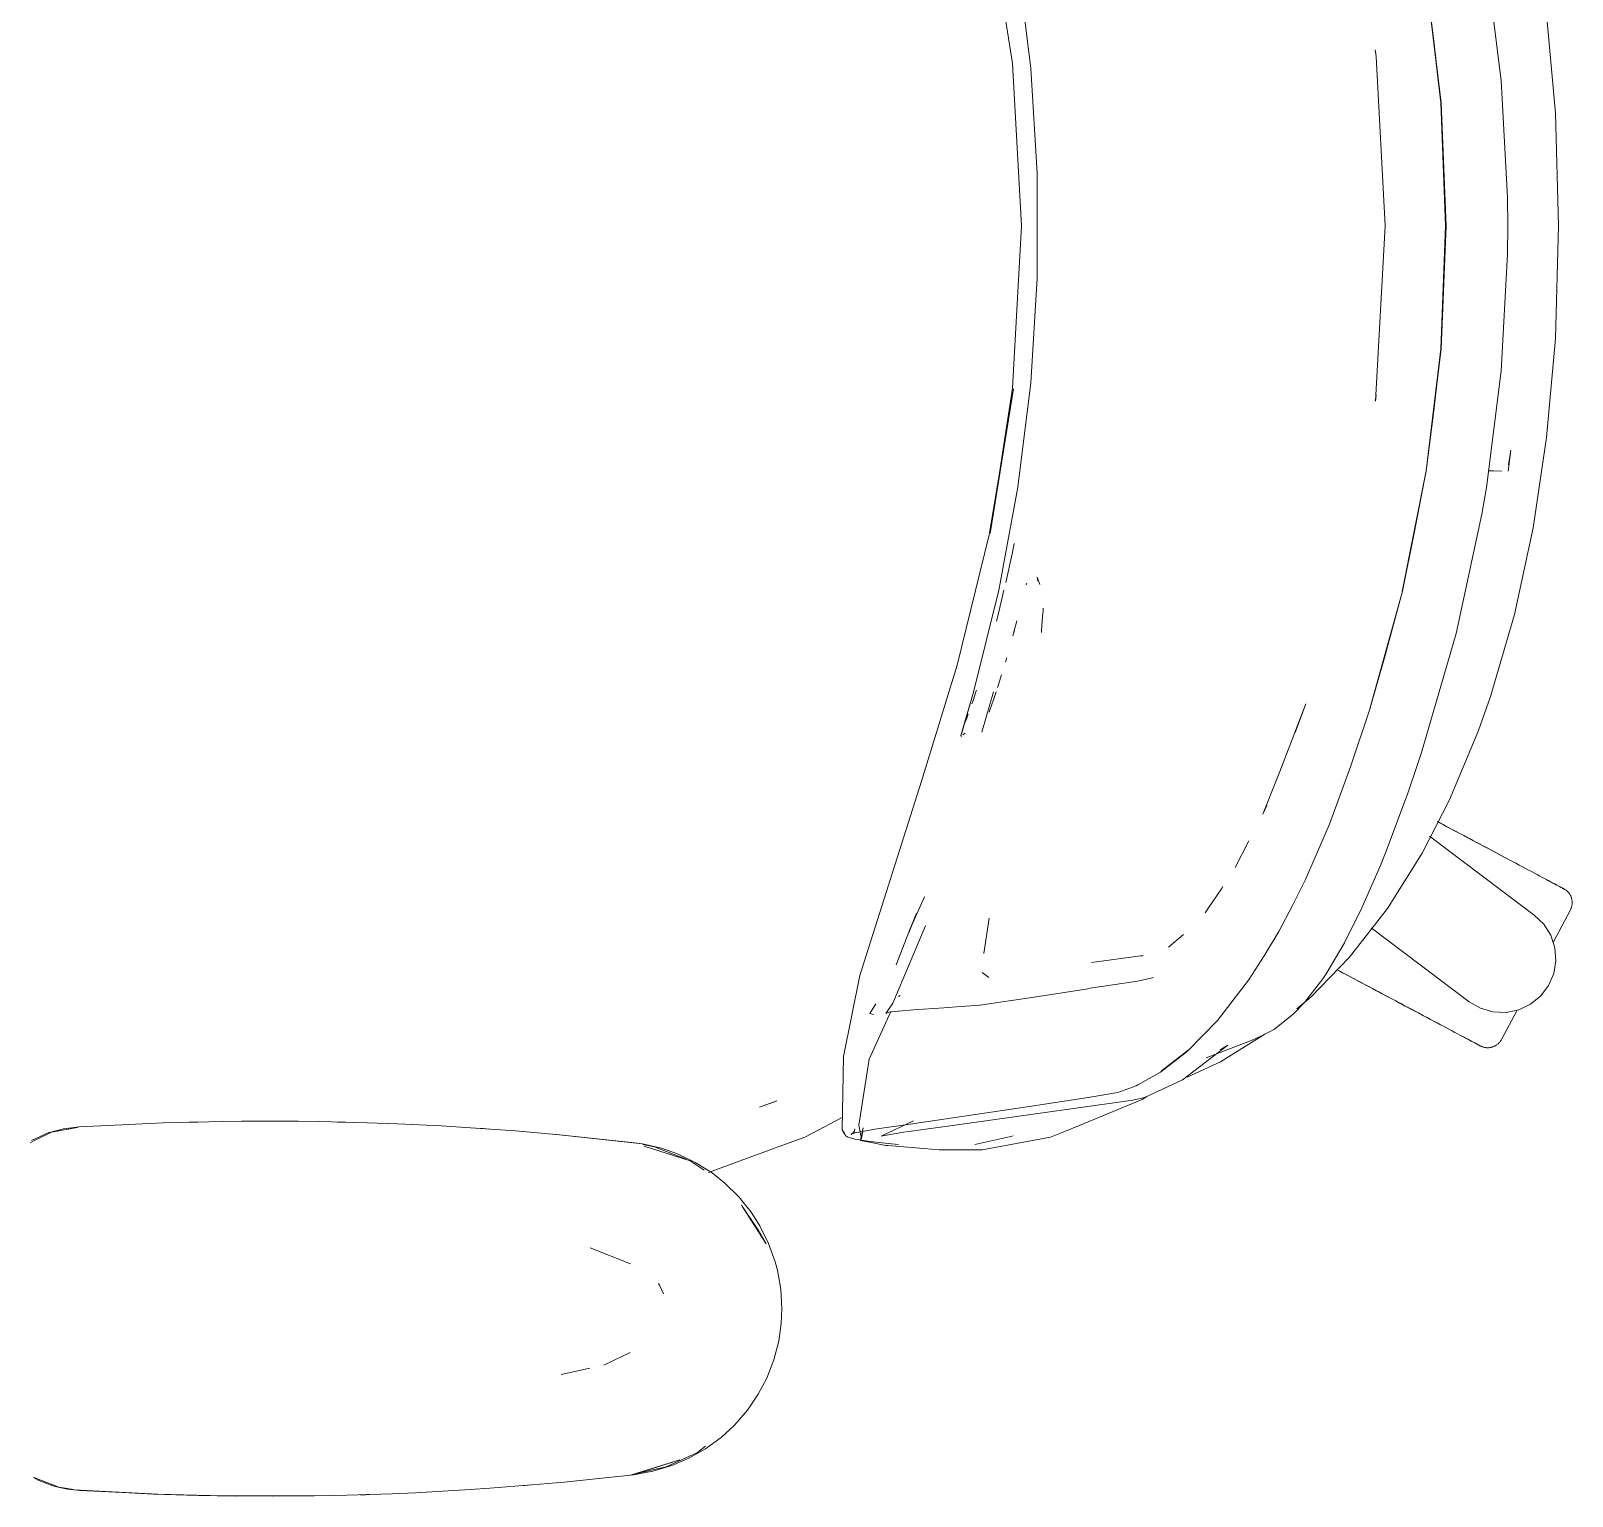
# Model space of a CAD drawing. Header units: millimetres. Extents: x 79795 to 317870, y -36033 to 97293.
# Drawn here: x 172104.3 to 172502.8, y 18211.2 to 18590.1 of the extents above; entities that cross this region are included whole.
import ezdxf

# ---------------------------------------------------------------- set-up
doc = ezdxf.new("R2010")
doc.units = ezdxf.units.MM
doc.header["$MEASUREMENT"] = 0
doc.layers.add('G-IMPT', color=8, linetype='CONTINUOUS', lineweight=9)
doc.layers.add('I-FURN', color=8, linetype='CONTINUOUS', lineweight=9)

msp = doc.modelspace()

# ---------------------------------------------------------------- linework, layer by layer
at = {"layer": 'G-IMPT'}
for p, q in [((172352.09, 18619.59), (172358.09, 18581.68)), ((172359.48, 18607.24), (172362.78, 18580.32)), ((172484.4, 18577.21), (172480.58, 18607.38)), ((172468.87, 18571.51), (172465.05, 18603.1)), ((172468.84, 18571.47), (172465.05, 18603.02)), ((172465.05, 18603.02), (172466.99, 18587.54)), ((172496.14, 18594.4), (172498.4, 18568.83)), ((172468.84, 18571.47), (172466.99, 18587.54)), ((172451.83, 18584.97), (172451.88, 18584.72)), ((172452.11, 18583.42), (172451.85, 18585.2)), ((172452.11, 18583.42), (172451.88, 18584.72)), ((172454.44, 18539.69), (172452.11, 18583.42)), ((172454.38, 18539.69), (172452.11, 18583.42)), ((172358.09, 18581.68), (172360.44, 18539.69)), ((172364.43, 18553.25), (172362.78, 18580.32)), ((172486.01, 18547), (172484.4, 18577.21)), ((172469.51, 18556.57), (172468.84, 18571.47)), ((172468.84, 18571.47), (172469.98, 18539.69)), ((172468.87, 18571.51), (172470.21, 18539.69)), ((172498.4, 18568.83), (172499.25, 18539.69)), ((172469.51, 18556.57), (172469.98, 18539.69)), ((172364.43, 18553.25), (172364.43, 18526.13)), ((172486.01, 18547), (172486.11, 18539.69)), ((172358.09, 18497.7), (172360.44, 18539.69)), ((172454.38, 18539.69), (172451.88, 18494.35)), ((172468.84, 18507.91), (172469.98, 18539.69)), ((172470.21, 18539.69), (172468.87, 18507.87)), ((172469.51, 18522.81), (172469.98, 18539.69)), ((172486.01, 18532.38), (172486.11, 18539.69)), ((172499.25, 18539.69), (172498.4, 18510.55)), ((172486.01, 18532.38), (172484.4, 18502.18)), ((172364.43, 18526.13), (172362.78, 18499.06)), ((172468.84, 18507.91), (172469.51, 18522.81)), ((172468.84, 18507.91), (172465.05, 18476.36)), ((172468.87, 18507.87), (172465.05, 18476.28)), ((172466.99, 18491.84), (172468.84, 18507.91)), ((172498.4, 18510.55), (172496.14, 18484.98)), ((172484.4, 18502.18), (172480.58, 18472.01)), ((172352.09, 18459.79), (172358.35, 18497.53)), ((172358.09, 18497.7), (172352.35, 18460.17)), ((172358.35, 18497.53), (172352.35, 18460.17)), ((172359.48, 18472.14), (172362.78, 18499.06)), ((172451.88, 18494.35), (172452.11, 18495.96)), ((172452.11, 18495.96), (172451.88, 18494.66)), ((172451.83, 18494.41), (172451.88, 18494.66)), ((172466.99, 18491.84), (172465.05, 18476.36)), ((172496.14, 18484.98), (172492.64, 18461.56)), ((172486.23, 18476.28), (172486.88, 18481.69)), ((172486.31, 18477.92), (172486.88, 18481.69)), ((172465.05, 18476.36), (172458.84, 18445.12)), ((172458.84, 18445.12), (172465.05, 18476.28)), ((172465.05, 18476.36), (172461.95, 18460.25)), ((172481.14, 18476.36), (172482.38, 18476.32)), ((172484.47, 18476.24), (172482.38, 18476.32)), ((172484.47, 18476.24), (172484.36, 18476.25)), ((172354.55, 18445.47), (172359.48, 18472.14)), ((172480.58, 18472.01), (172479.4, 18465.09)), ((172479.4, 18465.09), (172472.73, 18434.3)), ((172343.78, 18426.11), (172352.09, 18459.79)), ((172458.88, 18445.23), (172461.95, 18460.25)), ((172487.83, 18439.2), (172492.64, 18461.56)), ((172358.5, 18457.52), (172358.03, 18454.88)), ((172358.03, 18454.88), (172356.33, 18447.46)), ((172364.44, 18448.88), (172365.13, 18446.93)), ((172364.44, 18448.88), (172364.66, 18447.83)), ((172354.55, 18445.47), (172348.01, 18419.15)), ((172355.87, 18445.49), (172354.32, 18438.74)), ((172361.77, 18447.28), (172361.64, 18446.87)), ((172458.88, 18445.23), (172450.45, 18414.82)), ((172458.88, 18445.23), (172450.49, 18414.73)), ((172454.22, 18427.99), (172458.88, 18445.23)), ((172365.87, 18438.72), (172365.97, 18440.09)), ((172365.98, 18440.79), (172365.97, 18440.09)), ((172354.32, 18438.74), (172353.98, 18437.45)), ((172358.18, 18433.66), (172359.17, 18437.52)), ((172365.87, 18438.72), (172365.6, 18435.01)), ((172481.66, 18417.95), (172487.83, 18439.2)), ((172358.18, 18433.66), (172358.57, 18435.18)), ((172365.6, 18435.01), (172365.56, 18434.53)), ((172463.79, 18403.47), (172472.73, 18434.3)), ((172356.27, 18426.87), (172356.6, 18427.98)), ((172454.22, 18427.99), (172450.45, 18414.82)), ((172343.78, 18426.11), (172334.59, 18396.13)), ((172354.49, 18421.08), (172355.27, 18423.57)), ((172348.63, 18419.16), (172348.78, 18419.61)), ((172354.24, 18420.3), (172354.49, 18421.08)), ((172348.01, 18419.15), (172344.74, 18407.93)), ((172348.01, 18419.15), (172344.89, 18408.33)), ((172348.01, 18419.15), (172344.94, 18408.62)), ((172347.61, 18416.13), (172347.9, 18416.93)), ((172348.63, 18419.16), (172347.9, 18416.93)), ((172353.2, 18419.16), (172350.16, 18408.73)), ((172352.07, 18413.98), (172352.84, 18416.14)), ((172353.09, 18416.86), (172352.84, 18416.14)), ((172353.09, 18416.86), (172353.86, 18419.16)), ((172433.9, 18416.07), (172427.18, 18398.63)), ((172433.9, 18416.07), (172431.17, 18408.64)), ((172478.58, 18409.22), (172481.66, 18417.95)), ((172346.28, 18412.41), (172345.88, 18411.34)), ((172346.63, 18413.38), (172346.28, 18412.41)), ((172445.49, 18399.82), (172450.49, 18414.73)), ((172344.74, 18407.93), (172344.87, 18407.69)), ((172344.94, 18408.62), (172344.89, 18408.33)), ((172345.83, 18408.47), (172345.21, 18408.09)), ((172345.83, 18408.47), (172345.62, 18408.32)), ((172478.58, 18409.22), (172471.06, 18391.25)), ((172445.49, 18399.82), (172440.03, 18384.94)), ((172460.26, 18393.04), (172462.6, 18399.86)), ((172463.79, 18403.47), (172462.6, 18399.86)), ((172334.59, 18396.13), (172318.6, 18345.89)), ((172426.52, 18396.9), (172422.79, 18387.57)), ((172427.18, 18398.63), (172426.52, 18396.9)), ((172460.26, 18393.04), (172454.65, 18377.97)), ((172422.79, 18387.57), (172423.79, 18389.82)), ((172471.06, 18391.25), (172463.97, 18377.47)), ((172440.03, 18384.94), (172433.85, 18370.71)), ((172415.62, 18373.74), (172419.16, 18380.71)), ((172453.18, 18374.29), (172454.65, 18377.97)), ((172463.97, 18377.47), (172455, 18363.17)), ((172448.4, 18363.33), (172453.18, 18374.29)), ((172408.6, 18363.13), (172412.09, 18368.26)), ((172412.09, 18368.26), (172412.49, 18368.84)), ((172430.46, 18363.99), (172433.85, 18370.71)), ((172332.31, 18359.45), (172335.35, 18366.17)), ((172430.46, 18363.99), (172426.89, 18357.2)), ((172331.28, 18356.87), (172333.3, 18361.99)), ((172331.28, 18357.08), (172333.3, 18361.97)), ((172333.3, 18361.97), (172331.28, 18356.87)), ((172350.64, 18351.54), (172352.03, 18360.71)), ((172408.6, 18363.13), (172407.85, 18362.03)), ((172444.18, 18354.88), (172448.18, 18362.89)), ((172455, 18363.17), (172445.19, 18350.57)), ((172448.4, 18363.33), (172448.18, 18362.89)), ((172327.14, 18338.73), (172335.58, 18358.71)), ((172331.28, 18357.08), (172328.03, 18348.61)), ((172402.32, 18356.5), (172398.42, 18353.16)), ((172423.12, 18350.97), (172426.89, 18357.2)), ((172350.64, 18351.54), (172350.68, 18351.89)), ((172443.88, 18354.28), (172439.14, 18346.28)), ((172444.18, 18354.88), (172443.88, 18354.28)), ((172378.47, 18349.22), (172391.83, 18351)), ((172391.83, 18351), (172391.35, 18350.85)), ((172423.12, 18350.97), (172419.24, 18344.87)), ((172435.24, 18340.28), (172445.19, 18350.57)), ((172314.41, 18324.93), (172318.6, 18345.89)), ((172350.28, 18346.6), (172351.92, 18345.32)), ((172378.17, 18342.54), (172389.89, 18344.34)), ((172389.89, 18344.34), (172390.36, 18344.41)), ((172392.34, 18344.84), (172390.36, 18344.41)), ((172394.51, 18345.3), (172392.34, 18344.84)), ((172411.05, 18334.18), (172419.07, 18344.61)), ((172419.24, 18344.87), (172419.07, 18344.61)), ((172433.56, 18338.86), (172438.28, 18344.99)), ((172438.28, 18344.99), (172439.14, 18346.28)), ((172328.6, 18340.45), (172329.03, 18340.72)), ((172363.69, 18340.25), (172349.62, 18338.22)), ((172363.69, 18340.25), (172377.05, 18342.36)), ((172377.05, 18342.36), (172377.56, 18342.44)), ((172378.17, 18342.54), (172377.56, 18342.44)), ((172435.24, 18340.28), (172431.56, 18337.28)), ((172321.04, 18324.23), (172326.65, 18336.58)), ((172321.18, 18336.06), (172322.77, 18338.52)), ((172321.18, 18336.06), (172321.24, 18336.04)), ((172322.77, 18338.52), (172321.24, 18336.04)), ((172321.24, 18336.04), (172322.73, 18338.51)), ((172322.12, 18335.76), (172321.24, 18336.04)), ((172325.38, 18336.06), (172327.14, 18338.73)), ((172326.11, 18336.35), (172325.38, 18336.06)), ((172326.11, 18336.35), (172326.12, 18336.36)), ((172328.5, 18336.65), (172326.12, 18336.36)), ((172328.5, 18336.65), (172328.58, 18336.66)), ((172332.46, 18336.95), (172328.58, 18336.66)), ((172340.31, 18337.52), (172332.46, 18336.95)), ((172341.3, 18337.59), (172340.31, 18337.52)), ((172349.54, 18338.21), (172341.3, 18337.59)), ((172349.54, 18338.21), (172349.62, 18338.22)), ((172425.81, 18331.97), (172430.67, 18335.83)), ((172430.67, 18335.83), (172433.56, 18338.86)), ((172411.05, 18334.18), (172403.32, 18326.28)), ((172425.81, 18331.97), (172424.67, 18331.36)), ((172413.75, 18327.83), (172402.05, 18318.89)), ((172408.1, 18324.6), (172420, 18329.11)), ((172413.75, 18327.83), (172411.72, 18326.67)), ((172411.87, 18323.54), (172423.31, 18330.66)), ((172422.23, 18330.18), (172420, 18329.11)), ((172424.67, 18331.36), (172422.23, 18330.18)), ((172314.41, 18324.93), (172314.02, 18305.95)), ((172321.04, 18324.23), (172318.32, 18307.19)), ((172396.35, 18320.86), (172403.32, 18326.28)), ((172403.52, 18326.58), (172396.58, 18321.18)), ((172403.52, 18326.58), (172399.95, 18323.77)), ((172396.35, 18320.86), (172390.52, 18317.57)), ((172396.58, 18321.18), (172399.95, 18323.77)), ((172403.24, 18319.56), (172411.87, 18323.54)), ((172385.3, 18315.6), (172390.09, 18317.35)), ((172390.52, 18317.57), (172390.09, 18317.35)), ((172395.53, 18315.85), (172402.05, 18318.89)), ((172297.15, 18313.47), (172292.69, 18311.84)), ((172292.69, 18311.84), (172296.57, 18313.22)), ((172297.15, 18313.47), (172296.57, 18313.22)), ((172330.99, 18307.35), (172361.87, 18311.91)), ((172341.95, 18306.96), (172389.17, 18313.64)), ((172361.87, 18311.91), (172377.63, 18314.3)), ((172391.61, 18313.8), (172375.15, 18307)), ((172385.3, 18315.6), (172377.63, 18314.3)), ((172389.17, 18313.64), (172392.16, 18314.29)), ((172392.78, 18314.57), (172391.61, 18313.8)), ((172395.53, 18315.85), (172392.16, 18314.29)), ((172154.23, 18308.12), (172138.56, 18307.74)), ((172142.61, 18307.83), (172145.29, 18307.95)), ((172147.5, 18307.95), (172145.29, 18307.95)), ((172154.23, 18308.12), (172158.74, 18308.17)), ((172158.74, 18308.17), (172173.46, 18308.17)), ((172178.93, 18308.1), (172173.46, 18308.17)), ((172178.93, 18308.1), (172191.23, 18307.8)), ((172185.7, 18307.96), (172183.62, 18307.96)), ((172187.36, 18307.88), (172185.7, 18307.96)), ((172314.09, 18309.14), (172306.19, 18304.99)), ((172324.11, 18304.33), (172332.51, 18308.32)), ((172104.5, 18303.17), (172108.83, 18305.16)), ((172105.41, 18303.25), (172109.67, 18305.35)), ((172112.78, 18306.22), (172108.83, 18305.16)), ((172109.67, 18305.35), (172116.37, 18306.6)), ((172116.79, 18306.72), (172112.78, 18306.22)), ((172122.46, 18307.01), (172116.79, 18306.72)), ((172122.46, 18307.01), (172135.02, 18307.62)), ((172138.56, 18307.74), (172135.02, 18307.62)), ((172199.11, 18307.51), (172191.23, 18307.8)), ((172199.11, 18307.51), (172210.42, 18306.97)), ((172219.29, 18306.41), (172210.42, 18306.97)), ((172219.29, 18306.41), (172229.58, 18305.68)), ((172221.33, 18306.27), (172219.43, 18306.36)), ((172221.33, 18306.27), (172222.75, 18306.14)), ((172240.97, 18304.69), (172229.58, 18305.68)), ((172262.41, 18302.34), (172239.46, 18304.8)), ((172239.46, 18304.8), (172259.59, 18302.67)), ((172262.41, 18302.34), (172240.97, 18304.69)), ((172298.46, 18301.88), (172304.43, 18304.07)), ((172306.19, 18304.99), (172304.43, 18304.07)), ((172314.02, 18305.95), (172314.63, 18304.91)), ((172314.5, 18305.54), (172314.63, 18304.91)), ((172314.5, 18305.54), (172314.61, 18304.99)), ((172314.63, 18304.91), (172314.61, 18304.99)), ((172315, 18304.42), (172314.63, 18304.91)), ((172315.54, 18304.1), (172315, 18304.42)), ((172315.54, 18304.1), (172317.41, 18303.55)), ((172317.49, 18305.3), (172316.39, 18304.74)), ((172316.9, 18305.14), (172316.39, 18304.74)), ((172316.87, 18305.13), (172323.14, 18306.24)), ((172317.49, 18305.3), (172316.87, 18305.13)), ((172316.9, 18305.14), (172317.22, 18305.68)), ((172317.29, 18306.18), (172317.22, 18305.68)), ((172319.01, 18303.61), (172318.32, 18307.19)), ((172319.5, 18306.47), (172318.77, 18303.2)), ((172319.5, 18306.47), (172319.01, 18303.61)), ((172323.14, 18306.24), (172330.99, 18307.35)), ((172324.11, 18304.33), (172324.97, 18304.48)), ((172329.99, 18305.31), (172324.97, 18304.48)), ((172329.99, 18305.31), (172331.29, 18305.52)), ((172341.95, 18306.96), (172331.29, 18305.52)), ((172348.37, 18302.19), (172357.68, 18304.23)), ((172350.23, 18300.78), (172367.93, 18304.02)), ((172357.68, 18304.23), (172358.25, 18304.39)), ((172367.93, 18304.02), (172371.79, 18305.61)), ((172375.15, 18307), (172371.79, 18305.61)), ((172105.41, 18303.25), (172104.14, 18302.62)), ((172262.41, 18302.34), (172259.59, 18302.67)), ((172262.41, 18302.34), (172267.37, 18301.19)), ((172262.49, 18302.13), (172265.54, 18301.55)), ((172274.76, 18297.94), (172262.91, 18301.76)), ((172272.06, 18298.84), (172262.91, 18301.76)), ((172265.54, 18301.55), (172273.72, 18298.35)), ((172271.5, 18299.74), (172267.37, 18301.19)), ((172279.52, 18294.94), (172298.46, 18301.88)), ((172320.68, 18303.01), (172317.41, 18303.55)), ((172321.1, 18302.75), (172318.77, 18303.2)), ((172320.68, 18303.01), (172321.3, 18302.93)), ((172325.35, 18301.94), (172321.1, 18302.75)), ((172321.3, 18302.93), (172325.98, 18302.42)), ((172325.82, 18301.9), (172325.35, 18301.94)), ((172325.82, 18301.9), (172335.14, 18301.09)), ((172325.98, 18302.42), (172328.58, 18302.2)), ((172335.14, 18301.09), (172339.1, 18300.75)), ((172343.27, 18300.75), (172339.1, 18300.75)), ((172350.23, 18300.78), (172343.27, 18300.75)), ((172276.09, 18297.55), (172271.5, 18299.74)), ((172274.76, 18297.94), (172272.06, 18298.84)), ((172274.76, 18297.94), (172278.34, 18295.52)), ((172276.09, 18297.55), (172280.41, 18294.82)), ((172283.72, 18292.19), (172280.41, 18294.82)), ((172287.32, 18288.65), (172283.72, 18292.19)), ((172287.32, 18288.65), (172290.51, 18284.67)), ((172294.37, 18276.52), (172288.05, 18286.47)), ((172292.21, 18280.19), (172288.05, 18286.47)), ((172292.78, 18281.12), (172290.51, 18284.67)), ((172294.37, 18276.52), (172292.21, 18280.19)), ((172295.02, 18276.61), (172292.78, 18281.12)), ((172295.02, 18276.61), (172296.73, 18271.84)), ((172248.89, 18275.44), (172259.32, 18271.3)), ((172297.3, 18269.71), (172296.73, 18271.84)), ((172298.17, 18264.76), (172297.3, 18269.71)), ((172266.84, 18265.77), (172266.54, 18266.22)), ((172267.86, 18263.55), (172266.84, 18265.77)), ((172298.47, 18259.72), (172298.17, 18264.76)), ((172298.47, 18259.72), (172298.3, 18255.87)), ((172297.65, 18251.36), (172298.3, 18255.87)), ((172259.22, 18248.35), (172252.44, 18245.08)), ((172297.65, 18251.36), (172296.39, 18246.5)), ((172241.39, 18242.74), (172248.83, 18244.31)), ((172294.56, 18241.78), (172296.39, 18246.5)), ((172292.37, 18237.62), (172294.56, 18241.78)), ((172292.37, 18237.62), (172289.54, 18233.45)), ((172289.54, 18233.45), (172286.21, 18229.62)), ((172282.78, 18226.45), (172286.21, 18229.62)), ((172282.78, 18226.45), (172278.69, 18223.46)), ((172259.59, 18216.77), (172272.06, 18220.6)), ((172272.06, 18220.6), (172262.91, 18217.69)), ((172268.56, 18218.82), (172276.63, 18222.55)), ((172274.25, 18220.94), (172270.01, 18219.13)), ((172274.25, 18220.94), (172278.69, 18223.46)), ((172278.74, 18224.15), (172276.63, 18222.55)), ((172242.18, 18214.87), (172260.11, 18216.77)), ((172259.59, 18216.77), (172262.91, 18217.69)), ((172260.11, 18216.77), (172265.15, 18217.67)), ((172268.56, 18218.82), (172260.16, 18216.9)), ((172270.01, 18219.13), (172265.15, 18217.67)), ((172106.38, 18215.29), (172104.99, 18216.08)), ((172105.35, 18215.96), (172105.19, 18216.08)), ((172111.55, 18213.55), (172105.35, 18215.96)), ((172106.38, 18215.29), (172110.02, 18213.9)), ((172111.37, 18213.53), (172110.02, 18213.9)), ((172111.37, 18213.53), (172113.76, 18213.09)), ((172111.55, 18213.55), (172115.39, 18212.97)), ((172115.41, 18212.84), (172113.76, 18213.09)), ((172135.98, 18211.79), (172115.41, 18212.84)), ((172137.19, 18211.75), (172115.41, 18212.84)), ((172115.41, 18212.84), (172117.02, 18212.72)), ((172137.19, 18211.75), (172117.02, 18212.72)), ((172217.91, 18212.95), (172203.77, 18212.14)), ((172222.99, 18213.27), (172217.91, 18212.95)), ((172222.99, 18213.27), (172238.05, 18214.52)), ((172231.18, 18213.92), (172232.85, 18214.09)), ((172238.05, 18214.52), (172242.18, 18214.87)), ((172157.38, 18211.28), (172135.98, 18211.79)), ((172147.55, 18211.44), (172135.98, 18211.79)), ((172135.98, 18211.79), (172137.19, 18211.75)), ((172157.38, 18211.28), (172137.19, 18211.75)), ((172177.57, 18211.33), (172147.55, 18211.44)), ((172157.38, 18211.28), (172147.55, 18211.44)), ((172147.55, 18211.44), (172166.77, 18211.24)), ((172155.34, 18211.3), (172153.43, 18211.37)), ((172157.38, 18211.32), (172155.34, 18211.3)), ((172177.57, 18211.33), (172157.38, 18211.28)), ((172177.57, 18211.33), (172166.77, 18211.24)), ((172177.57, 18211.33), (172185.98, 18211.49)), ((172197.74, 18211.88), (172185.98, 18211.49)), ((172190.92, 18211.63), (172189.42, 18211.62)), ((172192.86, 18211.74), (172191.12, 18211.64)), ((172197.74, 18211.88), (172203.77, 18212.14))]:
    msp.add_line(p, q, dxfattribs=at)
at = {"layer": 'I-FURN'}
for p, q in [((172468.79, 18385.18), (172467.83, 18385.69)), ((172468.27, 18385.46), (172469.24, 18384.94)), ((172469.77, 18384.66), (172468.79, 18385.18)), ((172469.24, 18384.94), (172470.22, 18384.42)), ((172470.75, 18384.14), (172469.77, 18384.66)), ((172470.22, 18384.42), (172471.2, 18383.9)), ((172471.74, 18383.61), (172470.75, 18384.14)), ((172471.2, 18383.9), (172472.2, 18383.37)), ((172472.74, 18383.08), (172471.74, 18383.61)), ((172465.9, 18381.84), (172492.97, 18361.44)), ((172472.2, 18383.37), (172473.2, 18382.84)), ((172473.74, 18382.55), (172472.74, 18383.08)), ((172473.2, 18382.84), (172474.2, 18382.3)), ((172474.74, 18382.02), (172473.74, 18382.55)), ((172474.2, 18382.3), (172475.21, 18381.77)), ((172475.75, 18381.48), (172474.74, 18382.02)), ((172475.21, 18381.77), (172476.21, 18381.24)), ((172476.75, 18380.95), (172475.75, 18381.48)), ((172476.21, 18381.24), (172477.22, 18380.7)), ((172477.76, 18380.41), (172476.75, 18380.95)), ((172477.22, 18380.7), (172478.22, 18380.17)), ((172478.76, 18379.88), (172477.76, 18380.41)), ((172478.22, 18380.17), (172479.21, 18379.64)), ((172479.75, 18379.35), (172478.76, 18379.88)), ((172479.21, 18379.64), (172480.21, 18379.11)), ((172480.74, 18378.83), (172479.75, 18379.35)), ((172480.21, 18379.11), (172481.19, 18378.59)), ((172481.72, 18378.31), (172480.74, 18378.83)), ((172481.19, 18378.59), (172482.16, 18378.07)), ((172482.68, 18377.79), (172481.72, 18378.31)), ((172482.16, 18378.07), (172483.13, 18377.56)), ((172483.64, 18377.29), (172482.68, 18377.79)), ((172483.13, 18377.56), (172484.08, 18377.05)), ((172484.59, 18376.78), (172483.64, 18377.29)), ((172484.08, 18377.05), (172485.02, 18376.55)), ((172485.52, 18376.29), (172484.59, 18376.78)), ((172485.02, 18376.55), (172485.94, 18376.06)), ((172486.43, 18375.8), (172485.52, 18376.29)), ((172485.94, 18376.06), (172486.84, 18375.58)), ((172487.33, 18375.33), (172486.43, 18375.8)), ((172488.2, 18374.86), (172487.33, 18375.33)), ((172489.06, 18374.4), (172488.2, 18374.86)), ((172489.89, 18373.96), (172489.06, 18374.4)), ((172490.71, 18373.53), (172489.89, 18373.96)), ((172491.49, 18373.11), (172490.71, 18373.53)), ((172492.26, 18372.71), (172491.49, 18373.11)), ((172492.99, 18372.31), (172492.26, 18372.71)), ((172493.7, 18371.94), (172492.99, 18372.31)), ((172494.38, 18371.58), (172493.7, 18371.94)), ((172495.02, 18371.23), (172494.38, 18371.58)), ((172495.64, 18370.91), (172495.02, 18371.23)), ((172496.22, 18370.59), (172495.64, 18370.91)), ((172495.91, 18370.76), (172496.48, 18370.46)), ((172496.78, 18370.3), (172496.22, 18370.59)), ((172496.48, 18370.46), (172497.02, 18370.17)), ((172497.29, 18370.03), (172496.78, 18370.3)), ((172497.02, 18370.17), (172497.52, 18369.91)), ((172497.77, 18369.77), (172497.29, 18370.03)), ((172497.52, 18369.91), (172497.98, 18369.66)), ((172498.22, 18369.53), (172497.77, 18369.77)), ((172497.98, 18369.66), (172498.41, 18369.43)), ((172498.63, 18369.32), (172498.22, 18369.53)), ((172498.41, 18369.43), (172498.81, 18369.22)), ((172499, 18369.12), (172498.63, 18369.32)), ((172498.81, 18369.22), (172499.16, 18369.03)), ((172499.34, 18368.94), (172499, 18369.12)), ((172499.16, 18369.03), (172499.48, 18368.86)), ((172499.64, 18368.78), (172499.34, 18368.94)), ((172499.48, 18368.86), (172499.76, 18368.72)), ((172499.89, 18368.64), (172499.64, 18368.78)), ((172499.76, 18368.72), (172500, 18368.59)), ((172500.11, 18368.53), (172499.89, 18368.64)), ((172500, 18368.59), (172500.2, 18368.48)), ((172500.29, 18368.43), (172500.11, 18368.53)), ((172500.2, 18368.48), (172500.36, 18368.39)), ((172500.43, 18368.36), (172500.29, 18368.43)), ((172500.36, 18368.39), (172500.49, 18368.33)), ((172500.53, 18368.3), (172500.43, 18368.36)), ((172500.49, 18368.33), (172500.57, 18368.29)), ((172500.59, 18368.27), (172500.53, 18368.3)), ((172500.57, 18368.29), (172500.61, 18368.26)), ((172500.61, 18368.26), (172500.59, 18368.27)), ((172500.61, 18368.26), (172500.76, 18368.18)), ((172500.61, 18368.26), (172500.61, 18368.26)), ((172500.76, 18368.18), (172500.89, 18368.1)), ((172500.89, 18368.1), (172501.03, 18368.01)), ((172501.03, 18368.01), (172501.16, 18367.91)), ((172501.16, 18367.91), (172501.28, 18367.81)), ((172501.28, 18367.81), (172501.41, 18367.71)), ((172501.41, 18367.71), (172501.52, 18367.6)), ((172501.52, 18367.6), (172501.64, 18367.48)), ((172501.64, 18367.48), (172501.75, 18367.37)), ((172501.75, 18367.37), (172501.85, 18367.24)), ((172501.85, 18367.24), (172501.95, 18367.12)), ((172501.95, 18367.12), (172502.04, 18366.98)), ((172502.04, 18366.98), (172502.13, 18366.85)), ((172502.13, 18366.85), (172502.22, 18366.71)), ((172502.22, 18366.71), (172502.29, 18366.57)), ((172502.29, 18366.57), (172502.37, 18366.43)), ((172502.37, 18366.43), (172502.43, 18366.28)), ((172502.43, 18366.28), (172502.49, 18366.13)), ((172502.49, 18366.13), (172502.55, 18365.98)), ((172502.55, 18365.98), (172502.59, 18365.82)), ((172502.59, 18365.82), (172502.64, 18365.67)), ((172502.64, 18363.75), (172502.6, 18363.6)), ((172502.64, 18365.67), (172502.67, 18365.51)), ((172502.67, 18363.91), (172502.64, 18363.75)), ((172502.67, 18365.51), (172502.7, 18365.35)), ((172502.7, 18364.07), (172502.67, 18363.91)), ((172502.7, 18365.35), (172502.72, 18365.19)), ((172502.72, 18364.23), (172502.7, 18364.07)), ((172502.72, 18365.19), (172502.74, 18365.03)), ((172502.74, 18364.39), (172502.72, 18364.23)), ((172502.74, 18365.03), (172502.75, 18364.87)), ((172502.75, 18364.55), (172502.74, 18364.39)), ((172502.75, 18364.87), (172502.75, 18364.71)), ((172502.75, 18364.71), (172502.75, 18364.55)), ((172492.97, 18361.44), (172495.4, 18359.1)), ((172497.81, 18354.4), (172502.28, 18362.81)), ((172502.3, 18362.85), (172502.28, 18362.81)), ((172502.37, 18362.99), (172502.3, 18362.85)), ((172502.44, 18363.14), (172502.37, 18362.99)), ((172502.5, 18363.29), (172502.44, 18363.14)), ((172502.55, 18363.44), (172502.5, 18363.29)), ((172502.6, 18363.6), (172502.55, 18363.44)), ((172476.12, 18339.09), (172450.81, 18358.17)), ((172495.4, 18359.1), (172497.2, 18356.25)), ((172497.2, 18356.25), (172498.26, 18353.05)), ((172498.26, 18353.05), (172498.53, 18349.68)), ((172498.53, 18349.68), (172497.98, 18346.35)), ((172442.03, 18347.31), (172442.93, 18346.83)), ((172443.42, 18346.57), (172442.52, 18347.05)), ((172442.93, 18346.83), (172443.84, 18346.35)), ((172444.34, 18346.08), (172443.42, 18346.57)), ((172443.84, 18346.35), (172444.77, 18345.85)), ((172445.28, 18345.58), (172444.34, 18346.08)), ((172444.77, 18345.85), (172445.72, 18345.35)), ((172446.23, 18345.08), (172445.28, 18345.58)), ((172445.72, 18345.35), (172446.67, 18344.84)), ((172447.2, 18344.57), (172446.23, 18345.08)), ((172446.67, 18344.84), (172447.64, 18344.33)), ((172448.17, 18344.05), (172447.2, 18344.57)), ((172447.64, 18344.33), (172448.62, 18343.81)), ((172449.15, 18343.52), (172448.17, 18344.05)), ((172448.62, 18343.81), (172449.61, 18343.28)), ((172497.98, 18346.35), (172496.65, 18343.25)), ((172450.15, 18343), (172449.15, 18343.52)), ((172449.61, 18343.28), (172450.6, 18342.75)), ((172451.14, 18342.47), (172450.15, 18343)), ((172450.6, 18342.75), (172451.6, 18342.22)), ((172452.14, 18341.93), (172451.14, 18342.47)), ((172451.6, 18342.22), (172452.61, 18341.69)), ((172453.15, 18341.4), (172452.14, 18341.93)), ((172452.61, 18341.69), (172453.61, 18341.15)), ((172454.15, 18340.87), (172453.15, 18341.4)), ((172453.61, 18341.15), (172454.62, 18340.62)), ((172455.16, 18340.33), (172454.15, 18340.87)), ((172454.62, 18340.62), (172455.62, 18340.09)), ((172456.16, 18339.8), (172455.16, 18340.33)), ((172455.62, 18340.09), (172456.62, 18339.55)), ((172457.16, 18339.27), (172456.16, 18339.8)), ((172494.62, 18340.56), (172492.01, 18338.43)), ((172496.65, 18343.25), (172494.62, 18340.56)), ((172456.62, 18339.55), (172457.62, 18339.02)), ((172458.15, 18338.74), (172457.16, 18339.27)), ((172457.62, 18339.02), (172458.61, 18338.5)), ((172459.14, 18338.21), (172458.15, 18338.74)), ((172458.61, 18338.5), (172459.59, 18337.97)), ((172460.12, 18337.69), (172459.14, 18338.21)), ((172459.59, 18337.97), (172460.57, 18337.46)), ((172461.09, 18337.18), (172460.12, 18337.69)), ((172460.57, 18337.46), (172461.53, 18336.94)), ((172462.05, 18336.67), (172461.09, 18337.18)), ((172461.53, 18336.94), (172462.48, 18336.44)), ((172462.99, 18336.17), (172462.05, 18336.67)), ((172462.48, 18336.44), (172463.42, 18335.94)), ((172463.92, 18335.67), (172462.99, 18336.17)), ((172463.42, 18335.94), (172464.34, 18335.45)), ((172479.04, 18337.4), (172476.12, 18339.09)), ((172482.28, 18336.46), (172479.04, 18337.4)), ((172485.65, 18336.32), (172482.28, 18336.46)), ((172484.47, 18329.31), (172488.5, 18336.89)), ((172488.96, 18336.99), (172485.65, 18336.32)), ((172492.01, 18338.43), (172488.96, 18336.99)), ((172464.83, 18335.19), (172463.92, 18335.67)), ((172464.34, 18335.45), (172465.25, 18334.97)), ((172465.73, 18334.71), (172464.83, 18335.19)), ((172465.25, 18334.97), (172466.14, 18334.5)), ((172466.61, 18334.24), (172465.73, 18334.71)), ((172466.14, 18334.5), (172467, 18334.03)), ((172467.46, 18333.79), (172466.61, 18334.24)), ((172467, 18334.03), (172467.85, 18333.58)), ((172468.3, 18333.35), (172467.46, 18333.79)), ((172467.85, 18333.58), (172468.68, 18333.14)), ((172468.68, 18333.14), (172469.48, 18332.72)), ((172469.48, 18332.72), (172470.25, 18332.31)), ((172470.25, 18332.31), (172471, 18331.91)), ((172471, 18331.91), (172471.72, 18331.52)), ((172471.72, 18331.52), (172472.42, 18331.15)), ((172472.42, 18331.15), (172473.08, 18330.8)), ((172473.08, 18330.8), (172473.72, 18330.46)), ((172473.72, 18330.46), (172474.32, 18330.14)), ((172474.63, 18329.98), (172474.04, 18330.29)), ((172474.32, 18330.14), (172474.89, 18329.84)), ((172475.18, 18329.69), (172474.63, 18329.98)), ((172474.89, 18329.84), (172475.42, 18329.56)), ((172475.7, 18329.41), (172475.18, 18329.69)), ((172475.42, 18329.56), (172475.92, 18329.29)), ((172476.18, 18329.16), (172475.7, 18329.41)), ((172475.92, 18329.29), (172476.39, 18329.04)), ((172476.62, 18328.92), (172476.18, 18329.16)), ((172476.39, 18329.04), (172476.82, 18328.82)), ((172477.03, 18328.7), (172476.62, 18328.92)), ((172476.82, 18328.82), (172477.21, 18328.61)), ((172477.41, 18328.5), (172477.03, 18328.7)), ((172477.21, 18328.61), (172477.57, 18328.42)), ((172477.74, 18328.32), (172477.41, 18328.5)), ((172477.57, 18328.42), (172477.88, 18328.25)), ((172478.04, 18328.17), (172477.74, 18328.32)), ((172477.88, 18328.25), (172478.16, 18328.1)), ((172478.3, 18328.03), (172478.04, 18328.17)), ((172478.16, 18328.1), (172478.4, 18327.97)), ((172478.52, 18327.91), (172478.3, 18328.03)), ((172478.4, 18327.97), (172478.61, 18327.86)), ((172478.7, 18327.82), (172478.52, 18327.91)), ((172478.61, 18327.86), (172478.77, 18327.78)), ((172478.84, 18327.74), (172478.7, 18327.82)), ((172483.19, 18327.88), (172483.06, 18327.79)), ((172483.32, 18327.98), (172483.19, 18327.88)), ((172483.45, 18328.07), (172483.32, 18327.98)), ((172483.58, 18328.18), (172483.45, 18328.07)), ((172483.69, 18328.29), (172483.58, 18328.18)), ((172483.81, 18328.4), (172483.69, 18328.29)), ((172483.92, 18328.52), (172483.81, 18328.4)), ((172484.02, 18328.64), (172483.92, 18328.52)), ((172484.12, 18328.77), (172484.02, 18328.64)), ((172484.22, 18328.9), (172484.12, 18328.77)), ((172484.31, 18329.03), (172484.22, 18328.9)), ((172484.39, 18329.17), (172484.31, 18329.03)), ((172484.47, 18329.31), (172484.39, 18329.17)), ((172478.77, 18327.78), (172478.89, 18327.71)), ((172478.94, 18327.69), (172478.84, 18327.74)), ((172478.89, 18327.71), (172478.97, 18327.67)), ((172479, 18327.66), (172478.94, 18327.69)), ((172478.97, 18327.67), (172479.01, 18327.65)), ((172479.02, 18327.64), (172479, 18327.66)), ((172479.01, 18327.65), (172479.02, 18327.64)), ((172479.06, 18327.62), (172479.02, 18327.64)), ((172479.2, 18327.55), (172479.06, 18327.62)), ((172479.35, 18327.49), (172479.2, 18327.55)), ((172479.5, 18327.43), (172479.35, 18327.49)), ((172479.65, 18327.38), (172479.5, 18327.43)), ((172479.81, 18327.33), (172479.65, 18327.38)), ((172479.96, 18327.29), (172479.81, 18327.33)), ((172480.12, 18327.25), (172479.96, 18327.29)), ((172480.28, 18327.22), (172480.12, 18327.25)), ((172480.44, 18327.2), (172480.28, 18327.22)), ((172480.6, 18327.19), (172480.44, 18327.2)), ((172480.76, 18327.18), (172480.6, 18327.19)), ((172480.92, 18327.17), (172480.76, 18327.18)), ((172481.08, 18327.18), (172480.92, 18327.17)), ((172481.24, 18327.19), (172481.08, 18327.18)), ((172481.4, 18327.2), (172481.24, 18327.19)), ((172481.56, 18327.23), (172481.4, 18327.2)), ((172481.72, 18327.26), (172481.56, 18327.23)), ((172481.88, 18327.29), (172481.72, 18327.26)), ((172482.03, 18327.33), (172481.88, 18327.29)), ((172482.19, 18327.38), (172482.03, 18327.33)), ((172482.34, 18327.43), (172482.19, 18327.38)), ((172482.49, 18327.49), (172482.34, 18327.43)), ((172482.64, 18327.56), (172482.49, 18327.49)), ((172482.78, 18327.63), (172482.64, 18327.56)), ((172482.92, 18327.71), (172482.78, 18327.63)), ((172483.06, 18327.79), (172482.92, 18327.71))]:
    msp.add_line(p, q, dxfattribs=at)

doc.saveas('drawing.dxf')
